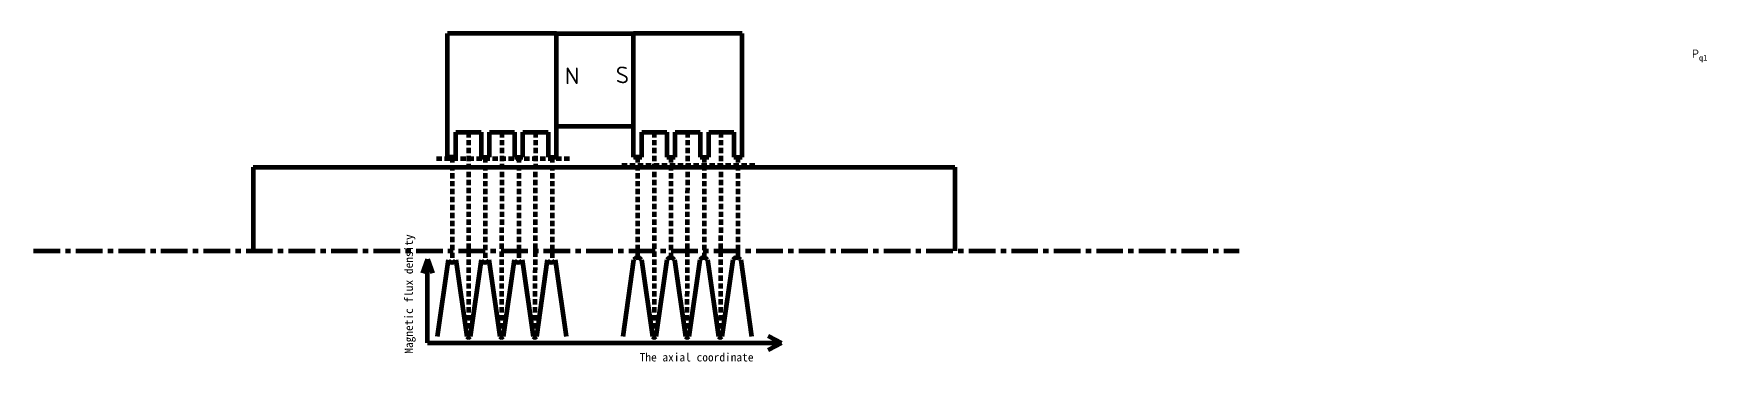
# Model space of a CAD drawing. Header units: millimetres. Extents: x 349 to 2348, y -133 to 260.
import ezdxf

# ---------------------------------------------------------------- set-up
doc = ezdxf.new("R2010")
doc.units = ezdxf.units.MM
doc.linetypes.add('CENTER', pattern=[50.8, 31.75, -6.35, 6.35, -6.35])
doc.linetypes.add('HIDDEN', pattern=[9.525, 6.35, -3.175])
doc.layers.add('点画线', color=1, linetype='CENTER')
doc.layers.add('细虚线', color=3, linetype='HIDDEN')
doc.layers.add('粗实线', color=7, linetype='Continuous', lineweight=30)
doc.styles.add('Annotative', font='txt')
doc.styles.get("Standard").update_dxf_attribs({"font": 'txt.shx', "height": 30})

msp = doc.modelspace()

# ---------------------------------------------------------------- linework, layer by layer
at = {"layer": '点画线', "linetype": 'HIDDEN', "lineweight": 80}
for p, q in [((830.9, 110.4), (991.8, 110.4)), ((1052.3, 102.2), (1213.2, 102.2))]:
    msp.add_line(p, q, dxfattribs=at)
at = {"layer": '点画线', "lineweight": 80}
msp.add_line((349.2, 0), (1790, 0), dxfattribs=at)
at = {"layer": '粗实线', "lineweight": 80}
for p, q in [((844, 112), (844, 260)), ((974, 260), (844, 260)), ((974, 112), (974, 260)), ((974, 260), (1066, 260)), ((1066, 112), (1066, 260)), ((1196, 260), (1066, 260)), ((1196, 112), (1196, 260)), ((854, 112), (854, 142)), ((854, 142), (884, 142)), ((884, 142), (884, 112)), ((894, 112), (894, 142)), ((894, 142), (924, 142)), ((924, 142), (924, 112)), ((934, 112), (934, 142)), ((934, 142), (964, 142)), ((964, 142), (964, 112)), ((974, 148.9), (1066, 148.9)), ((1076, 112), (1076, 142)), ((1076, 142), (1106, 142)), ((1106, 142), (1106, 112)), ((1116, 112), (1116, 142)), ((1116, 142), (1146, 142)), ((1146, 142), (1146, 112)), ((1156, 112), (1156, 142)), ((1156, 142), (1186, 142)), ((1186, 142), (1186, 112)), ((611.6, 100), (611.6, 0)), ((611.6, 100), (1450, 100)), ((854, 112), (844, 112)), ((844.6, 112), (854, 112)), ((884, 112), (894, 112)), ((924, 112), (934, 112)), ((964, 112), (974, 112)), ((969.4, 112), (969.4, 112)), ((969.4, 112), (969.4, 112)), ((1076, 112), (1066, 112)), ((1066.6, 112), (1076, 112)), ((1106, 112), (1116, 112)), ((1146, 112), (1156, 112)), ((1186, 112), (1196, 112)), ((1191.4, 112), (1191.4, 112)), ((1191.4, 112), (1191.4, 112)), ((1450, 100), (1450, 80)), ((1450, 80), (1450, 0)), ((820, -10), (814.1, -26.8)), ((820, -110), (820, -10)), ((820, -10), (825.9, -26.8)), ((844.6, -11), (831.5, -102.4)), ((854, -11), (867.1, -102.4)), ((884.1, -11), (871.1, -102.4)), ((893.5, -11), (906.6, -102.4)), ((923.6, -11), (910.6, -102.4)), ((933, -11), (946.1, -102.4)), ((963.1, -11), (950.1, -102.4)), ((972.5, -11), (985.6, -102.4)), ((1066.3, -11), (1053.3, -102.4)), ((1075.7, -11), (1088.8, -102.4)), ((1105.8, -11), (1092.8, -102.4)), ((1115.2, -11), (1128.3, -102.4)), ((1145.3, -11), (1132.3, -102.4)), ((1154.7, -11), (1167.8, -102.4)), ((1184.8, -11), (1171.8, -102.4)), ((1194.2, -11), (1207.3, -102.4)), ((820, -110), (1242.8, -110)), ((869.1, -102.4), (867.1, -102.4)), ((871.1, -102.4), (871.1, -102.4)), ((910.6, -102.4), (910.6, -102.4)), ((950.1, -102.4), (950.1, -102.4)), ((1090.8, -102.4), (1088.8, -102.4)), ((1092.8, -102.4), (1092.8, -102.4)), ((1132.3, -102.4), (1132.3, -102.4)), ((1171.8, -102.4), (1171.8, -102.4)), ((1227, -101.6), (1242.8, -110)), ((1227, -118.4), (1242.8, -110))]:
    msp.add_line(p, q, dxfattribs=at)
for centre, radius, start, end in [((849.3, -8.8), 5.22, 205.7878, 334.2196), ((888.8, -8.8), 5.22, 205.7878, 334.2196), ((928.3, -8.8), 5.22, 205.7878, 334.2196), ((967.8, -8.8), 5.22, 205.7878, 334.2196), ((1071, -13.7), 5.4, 29.5735, 150.4338), ((1110.5, -13.7), 5.4, 29.5735, 150.4338), ((1150, -13.7), 5.4, 29.5735, 150.4338), ((1189.5, -13.7), 5.4, 29.5735, 150.4338), ((869.1, -101.5), 2.19, 204.0834, 335.9166), ((908.6, -101.5), 2.19, 204.0834, 335.9166), ((948.1, -101.5), 2.19, 204.0834, 335.9166), ((1090.8, -101.5), 2.19, 204.0834, 335.9166), ((1130.3, -101.5), 2.19, 204.0834, 335.9166), ((1169.8, -101.5), 2.19, 204.0834, 335.9166)]:
    msp.add_arc(centre, radius, start, end, dxfattribs=at)
at = {"layer": '细虚线', "lineweight": 80}
for p, q in [((869, 142), (869.1, -102.4)), ((909, 142), (908.2, -102.4)), ((949, 142), (948.2, -102.4)), ((1090.7, 142), (1090.8, -102.4)), ((1130.7, 142), (1129.9, -102.4)), ((1170.7, 142), (1169.9, -102.4)), ((849.3, 112), (849.3, -10.4)), ((889, 112), (889, -10.4)), ((929, 112), (929, -10.4)), ((969, 112), (969, -10.4)), ((1071, 112), (1071, -10.4)), ((1110.7, 112), (1110.7, -10.4)), ((1150.7, 112), (1150.7, -10.4)), ((1190.7, 112), (1190.7, -10.4))]:
    msp.add_line(p, q, dxfattribs=at)

# ---------------------------------------------------------------- texts
at = {"layer": '粗实线', "insert": (2330.9, 240.7), "char_height": 20, "width": 22.001, "attachment_point": 1, "style": 'Annotative'}
msp.add_mtext('\\A1;{\\fISOCPEUR|b0|i0|c134|p34;\\H0.5x;P\\fSimSun|b0|i0|c134|p2;\\H0.7x;\\S^ q1;}', dxfattribs=at)
at = {"layer": '粗实线', "lineweight": 80, "char_height": 20, "width": 56.502, "attachment_point": 1, "style": 'Annotative'}
for s, insert in [('{\\fISOCPEUR|b0|i0|c134|p34;S}\\P\\P', (1045, 220.4)), ('{\\fISOCPEUR|b0|i0|c134|p34;N}\\P\\P', (984.2, 219.2))]:
    msp.add_mtext(s, dxfattribs=dict(at, insert=insert))
at = {"layer": '粗实线', "insert": (792.6, -123.2), "char_height": 10, "attachment_point": 1, "rotation": 90}
msp.add_mtext_dynamic_manual_height_columns('{\\fSimSun|b0|i0|c134|p2;Magnetic flux density}', width=160.625, gutter_width=150, heights=[0], dxfattribs=at)
at = {"layer": '粗实线', "insert": (1073.5, -122.4), "char_height": 10, "attachment_point": 1}
msp.add_mtext_dynamic_manual_height_columns('{\\fSimSun|b0|i0|c134|p2;The axial coordinate}', width=153.5, gutter_width=150, heights=[0], dxfattribs=at)

doc.saveas('drawing.dxf')
